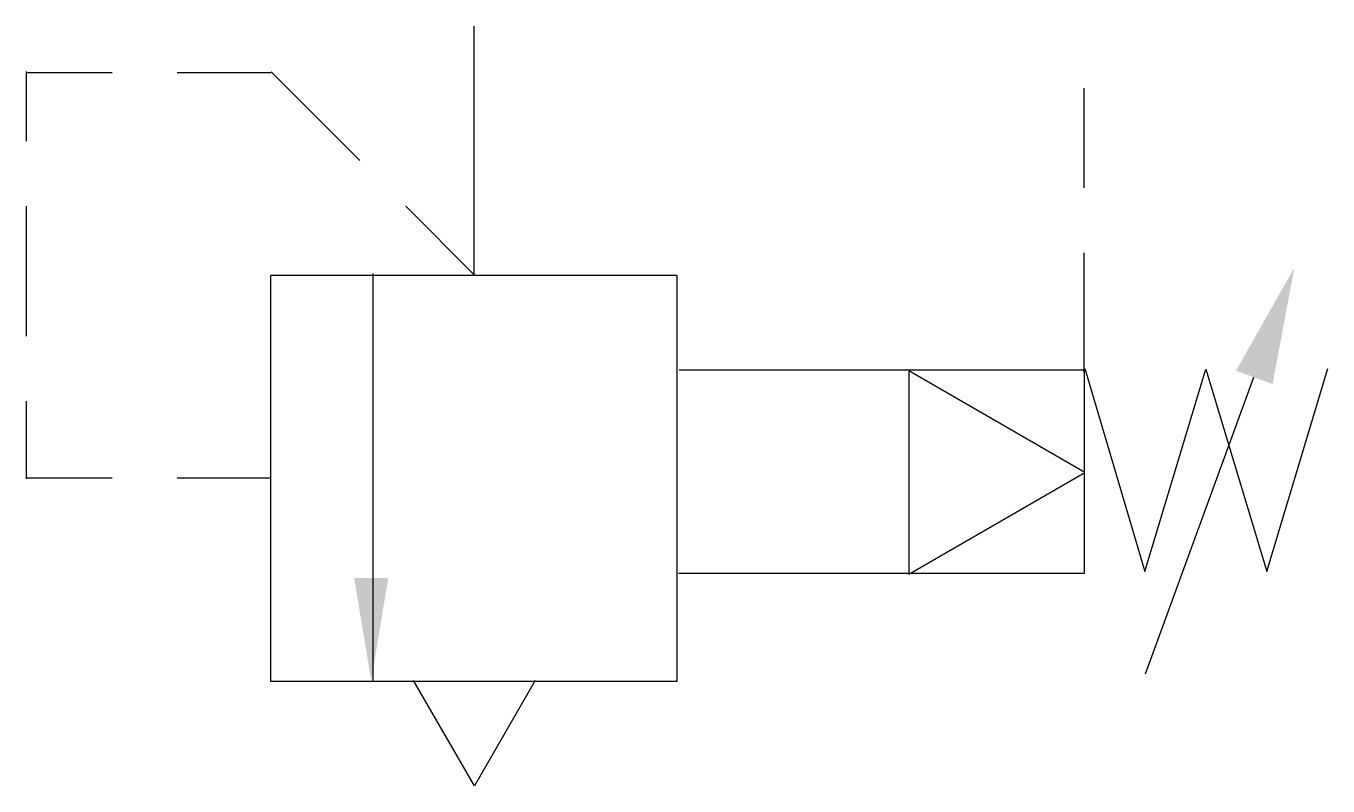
# Model space of a CAD drawing. Extents: x 126.7 to 158.8, y 379.8 to 398.5.
import ezdxf

# ---------------------------------------------------------------- set-up
doc = ezdxf.new("R2010")
doc.units = 0
doc.header["$LTSCALE"] = 5
doc.header["$MEASUREMENT"] = 0
doc.layers.add('11', color=1, linetype='CONTINUOUS')
doc.layers.add('12', color=2, linetype='CONTINUOUS')

msp = doc.modelspace()

# ---------------------------------------------------------------- linework, layer by layer
at = {"layer": '11'}
for p, q in [((137.776, 398.525), (137.776, 392.393)), ((132.773, 392.393), (142.773, 392.393)), ((132.773, 382.393), (132.773, 392.393)), ((135.287, 392.435), (135.287, 382.419)), ((142.773, 392.393), (142.773, 382.393)), ((152.816, 390.055), (142.835, 390.055)), ((148.489, 390.038), (148.489, 385.038)), ((152.819, 387.538), (148.489, 390.038)), ((152.816, 385.055), (152.816, 390.055)), ((152.819, 390.1), (154.301, 385.102)), ((154.301, 385.102), (155.804, 390.084)), ((156.974, 389.878), (154.305, 382.572)), ((155.804, 390.084), (157.306, 385.102)), ((157.306, 385.102), (158.809, 390.1)), ((148.489, 385.038), (152.819, 387.538)), ((142.816, 385.055), (152.816, 385.055)), ((142.773, 382.393), (132.773, 382.393)), ((137.788, 379.821), (136.288, 382.419)), ((139.288, 382.419), (137.788, 379.821))]:
    msp.add_line(p, q, dxfattribs=at)
at = {"layer": '12'}
for p, q in [((126.747, 397.409), (126.747, 395.69)), ((128.871, 397.375), (126.747, 397.375)), ((132.773, 397.375), (130.471, 397.375)), ((134.966, 395.219), (132.784, 397.401)), ((152.799, 397), (152.799, 394.542)), ((126.747, 394.09), (126.747, 390.89)), ((137.793, 392.393), (136.098, 394.088)), ((152.799, 392.942), (152.799, 389.995)), ((126.747, 389.29), (126.747, 387.383)), ((128.871, 387.396), (126.747, 387.396)), ((132.773, 387.396), (130.471, 387.396))]:
    msp.add_line(p, q, dxfattribs=at)
for points in [[(156.543, 390.042), (157.444, 389.713), (157.982, 392.583)], [(134.827, 384.939), (135.667, 384.939), (135.247, 382.419)]]:
    msp.add_solid(points, dxfattribs=at)

doc.saveas('drawing.dxf')
